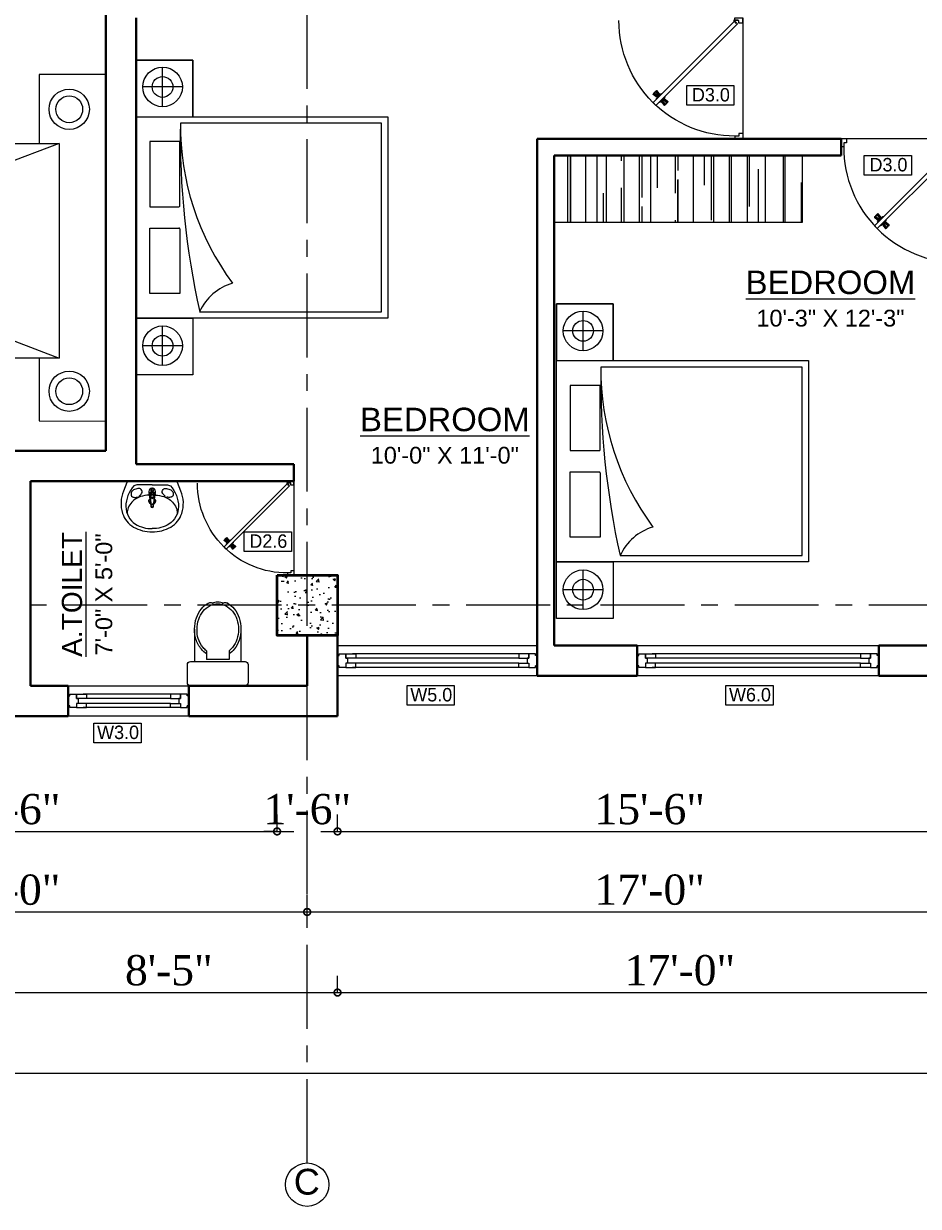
# Model space of a CAD drawing. Header units: inches. Extents: x 5223 to 201172, y -52570 to -12314.
# Drawn here: x 199716.8 to 199983.3, y -52300 to -51947.7 of the extents above; entities that cross this region are included whole.
import ezdxf

# ---------------------------------------------------------------- set-up
doc = ezdxf.new("R2010")
doc.units = ezdxf.units.IN
doc.header["$LTSCALE"] = 20
doc.header["$MEASUREMENT"] = 0
doc.header["$PDMODE"] = 98
doc.linetypes.add('CENTER', pattern=[2, 1.25, -0.25, 0.25, -0.25])
for name, color, linetype, lineweight in [('A FURNITURE', 43, 'Continuous', 5), ('A. WINDOW', 140, 'Continuous', 5), ('CL', 252, 'CENTER', 5), ('column', 1, 'Continuous', 35), ('Dim', 7, 'Continuous', 9), ('Dimention', 77, 'Continuous', 9), ('door', 103, 'Continuous', 9), ('ELE 0.9', 252, 'Continuous', 9), ('FIXT', 34, 'Continuous', 5), ('fur', 44, 'Continuous', 5), ('furniture', 32, 'Continuous', 5), ('Hatrch', 8, 'Continuous', 0), ('leader lines', 191, 'Continuous', 9), ('PUERTAS', 7, 'Continuous', 13), ('T-TEXT', 7, 'Continuous', 13), ('text', 247, 'Continuous', 13), ('Wall', 7, 'Continuous', 30), ('window', 150, 'Continuous', 13)]:
    doc.layers.add(name, color=color, linetype=linetype, lineweight=lineweight)
doc.styles.add('ARIAL', font='romans.shx')
doc.styles.get("Standard").update_dxf_attribs({"font": 'ARIALN.TTF'})
doc.styles.add('Times', font='times.ttf')
doc.dimstyles.new('D100', dxfattribs={"dimtxt": 8, "dimasz": 9, "dimexe": 5, "dimexo": 5, "dimgap": 2, "dimtad": 1, "dimdec": 0, "dimzin": 3, "dimdsep": 46, "dimlunit": 4, "dimtxsty": 'Times', "dimblk": 'DOTSMALL', "dimcen": 0.09, "dimdle": 5, "dimaunit": 1, "dimadec": 3, "dimazin": 0, "dimtfac": 1, "dimtdec": 0, "dimtix": 1, "dimtofl": 0, "dimtmove": 1, "dimatfit": 0, "dimfxl": 1, "dimtolj": 1, "dimtzin": 0, "dimarcsym": 0})

# ---------------------------------------------------------------- blocks, each defined once
blk = doc.blocks.new('COL')
at = {"layer": 'ELE 0.9'}
h = blk.add_hatch(dxfattribs=at)
h.set_pattern_fill('AR-CONC', color=256, style=0)
h.set_pattern_definition([(50, (0, 0), (7.17260183, -0.62752135), [0.75, -8.25]), (355, (0, 0), (-1.38751334, 7.52192134), [0.6, -6.6]), (100.4514, (0.598, -0.052), (5.78509382, 6.89439542), [0.6374019, -7.01142112]), (46.1842, (0, 2), (10.6724105, -1.65519014), [1.125, -12.375]), (96.6356, (0.889, 1.862), (9.34662706, 9.7411787), [0.9561029, -10.51713]), (351.1842, (0, 2), (9.34661945, 9.741186), [0.9, -9.9]), (21, (1, 1.5), (5.96907052, -4.0261889), [0.75, -8.25]), (326, (1, 1.5), (2.43315332, 7.25150045), [0.6, -6.6]), (71.4514, (1.4974, 1.1645), (8.4022263, 3.22530497), [0.6374019, -7.01142112]), (37.5, (0, 0), (0.121598553, 3.32893854), [0, -6.52, 0, -6.7, 0, -6.625]), (7.5, (0, 0), (2.630695374, 3.94411712), [0, -3.82, 0, -6.37, 0, -2.525]), (327.5, (-2.23, 0), (5.33822436, -0.225548717), [0, -2.5, 0, -7.8, 0, -10.35]), (317.5, (-3.23, 0), (5.8318617, 1.00104982), [0, -3.25, 0, -5.18, 0, -7.35])])
h.paths.add_polyline_path([(151149.68, -27522.26), (151149.68, -27540.26), (151167.68, -27540.26), (151167.68, -27522.26)])
at = {"layer": 'column'}
blk.add_lwpolyline([(151149.68, -27522.26), (151167.68, -27522.26), (151167.68, -27540.26)], dxfattribs=at)
blk.add_lwpolyline([(151149.68, -27522.26), (151167.68, -27522.26), (151167.68, -27540.26), (151149.68, -27540.26)], close=True, dxfattribs=at)
blk = doc.blocks.new('3ft')
at = {"layer": 'PUERTAS', "color": 8}
for p, q in [((22.57, 24.94), (21.65, 25.68)), ((22.63, 24.99), (21.69, 25.75)), ((22.74, 25.1), (21.84, 25.9)), ((22.13, 26.28), (21.98, 26.13)), ((22.88, 25.24), (22.01, 26.06)), ((22.13, 26.28), (22.27, 26.42)), ((22.29, 26.41), (22.27, 26.42)), ((23.16, 25.52), (22.34, 26.39)), ((23.3, 25.66), (22.5, 26.56)), ((23.41, 25.77), (22.65, 26.71)), ((22.69, 24.32), (23.02, 24.83)), ((23.46, 25.83), (22.72, 26.75)), ((22.95, 24.96), (22.84, 25.07)), ((22.98, 24.99), (22.86, 25.1)), ((23.03, 25.04), (22.91, 25.15)), ((22.91, 24.53), (23.1, 24.91)), ((23.11, 25.12), (22.99, 25.23)), ((23.13, 24.76), (23.18, 24.99)), ((23.28, 25.3), (23.17, 25.41)), ((23.36, 25.37), (23.25, 25.49)), ((23.31, 24.94), (23.28, 25.08)), ((23.41, 25.43), (23.3, 25.54)), ((23.46, 25.09), (23.32, 25.13)), ((23.44, 25.45), (23.33, 25.56)), ((23.64, 25.27), (23.41, 25.22)), ((23.87, 25.49), (23.49, 25.3)), ((24.08, 25.71), (23.57, 25.38)), ((25.02, 24.77), (24.68, 24.26)), ((23.63, 23.38), (24.14, 23.72)), ((23.84, 23.6), (24.22, 23.79)), ((24.07, 23.82), (24.3, 23.88)), ((24.25, 24), (24.39, 23.97)), ((24.25, 23.26), (24.99, 22.34)), ((24.27, 23.64), (24.38, 23.53)), ((24.3, 23.67), (24.41, 23.56)), ((24.3, 23.32), (25.06, 22.38)), ((24.35, 23.72), (24.46, 23.61)), ((24.4, 24.15), (24.43, 24.01)), ((24.41, 23.43), (25.2, 22.53)), ((24.43, 23.8), (24.54, 23.69)), ((24.58, 24.33), (24.52, 24.1)), ((24.55, 23.57), (25.37, 22.7)), ((24.6, 23.97), (24.72, 23.86)), ((24.8, 24.56), (24.61, 24.18)), ((24.68, 24.05), (24.79, 23.94)), ((24.73, 24.1), (24.85, 23.99)), ((24.76, 24.13), (24.87, 24.02)), ((24.83, 23.85), (25.7, 23.03)), ((24.97, 23.99), (25.87, 23.2)), ((25.08, 24.1), (26.02, 23.34)), ((25.14, 24.15), (26.06, 23.41)), ((25.58, 22.82), (25.43, 22.67)), ((25.58, 22.82), (25.73, 22.97)), ((25.72, 22.98), (25.73, 22.97)), ((0, 0), (36, 0))]:
    blk.add_line(p, q, dxfattribs=at)
at = {"layer": 'PUERTAS', "color": 1}
for p, q in [((21.67, 25.73), (22.17, 26.23)), ((22.49, 24.95), (21.67, 25.61)), ((21.7, 25.82), (22.14, 26.26)), ((21.73, 25.79), (21.7, 25.82)), ((22.58, 26.7), (22.14, 26.26)), ((22.67, 26.73), (22.17, 26.23)), ((22.61, 26.67), (22.58, 26.7)), ((22.6, 24.96), (23.02, 25.38)), ((22.61, 24.25), (22.92, 24.72)), ((22.7, 25.07), (22.71, 25.06)), ((23.45, 25.91), (22.79, 26.73)), ((22.82, 25.06), (23.08, 25.32)), ((22.94, 24.95), (22.83, 25.07)), ((22.92, 24.72), (22.92, 24.72)), ((22.93, 24.94), (23.19, 25.21)), ((22.93, 24.84), (22.93, 24.83)), ((23.44, 25.81), (23.02, 25.38)), ((23.34, 25.58), (23.08, 25.32)), ((23.46, 25.47), (23.19, 25.21)), ((23.33, 25.7), (23.34, 25.69)), ((23.45, 25.46), (23.33, 25.57)), ((23.57, 25.47), (23.57, 25.47)), ((24.15, 25.79), (23.68, 25.48)), ((23.68, 25.48), (23.68, 25.48)), ((24.27, 25.78), (24.26, 25.79)), ((25.1, 24.84), (24.79, 24.38)), ((25.09, 24.96), (25.1, 24.95)), ((22.62, 24.13), (22.61, 24.14)), ((23.44, 23.31), (23.45, 23.3)), ((23.56, 23.3), (24.03, 23.61)), ((24.03, 23.61), (24.03, 23.62)), ((24.14, 23.62), (24.14, 23.62)), ((24.25, 23.62), (24.51, 23.89)), ((24.26, 23.29), (24.69, 23.71)), ((24.26, 23.63), (24.37, 23.52)), ((24.26, 23.18), (24.92, 22.37)), ((24.37, 23.52), (24.63, 23.77)), ((24.37, 23.4), (24.37, 23.4)), ((24.78, 24.15), (24.51, 23.89)), ((24.89, 24.03), (24.63, 23.77)), ((25.11, 24.14), (24.69, 23.71)), ((24.77, 24.14), (24.88, 24.03)), ((24.79, 24.38), (24.78, 24.37)), ((24.78, 24.26), (24.78, 24.26)), ((25, 24.03), (25, 24.03)), ((25.04, 22.36), (25.54, 22.86)), ((25.1, 22.42), (25.13, 22.39)), ((25.13, 22.39), (25.57, 22.83)), ((25.22, 24.14), (26.03, 23.48)), ((26.04, 23.37), (25.54, 22.86)), ((26.01, 23.27), (25.57, 22.83)), ((25.98, 23.3), (26.01, 23.27))]:
    blk.add_line(p, q, dxfattribs=at)
at = {"layer": 'PUERTAS', "color": 2}
for p, q in [((21.99, 26.11), (21.98, 26.13)), ((26.05, 25.92), (25.23, 26.74)), ((25.42, 22.68), (25.43, 22.67))]:
    blk.add_line(p, q, dxfattribs=at)
at = {"layer": 'PUERTAS', "color": 1}
for centre, start, end in [((22.54, 25.01), 231.0764, 315), ((22.73, 26.68), 38.9236, 135), ((22.77, 25.12), 225, 315), ((22.99, 24.89), 135, 219.7428), ((22.87, 24.78), 315, 39.7428), ((23.28, 25.63), 315, 45), ((23.39, 25.86), 315, 38.9236), ((23.51, 25.41), 50.2572, 135), ((23.62, 25.53), 230.2572, 315), ((24.2, 25.73), 45, 135), ((25.04, 24.89), 315, 45), ((22.67, 24.2), 135, 225), ((23.51, 23.36), 225, 315), ((24.09, 23.56), 50.2572, 135), ((24.2, 23.68), 230.2572, 315), ((24.32, 23.23), 135, 218.9236), ((24.42, 23.46), 135, 225), ((24.84, 24.31), 135, 219.7428), ((24.72, 24.21), 315, 39.7428), ((24.94, 23.98), 45, 135), ((24.98, 22.42), 218.9236, 315), ((25.17, 24.08), 51.0764, 135), ((25.98, 23.42), 315, 51.0764)]:
    blk.add_arc(centre, 0.08, start, end, dxfattribs=at)
at = {"layer": 'window'}
for p, q in [((1.01, 2.52), (25.23, 26.74)), ((26.05, 25.92), (1.77, 1.64)), ((0, 2.4), (0, 0)), ((0.72, 2.4), (0, 2.4)), ((1.6, 0), (0, 0)), ((0.72, 1.52), (0.72, 2.44)), ((0.8, 1.52), (0.72, 1.52)), ((0.8, 1.52), (0.8, 2.41)), ((0.8, 1.2), (0.8, 1.52)), ((1.6, 1.2), (0.8, 1.2)), ((1.57, 1.84), (0.94, 2.47)), ((1.63, 1.89), (0.97, 2.55)), ((1.63, 1.89), (1.57, 1.84)), ((1.77, 1.64), (1.57, 1.84)), ((1.6, 0), (1.6, 1.2)), ((34.4, 0), (34.4, 1.2)), ((34.4, 1.2), (35.2, 1.2)), ((34.4, 0), (36, 0)), ((35.2, 1.2), (35.2, 2.4)), ((35.2, 2.4), (36, 2.4)), ((36, 0), (36, 2.4))]:
    blk.add_line(p, q, dxfattribs=at)
for radius in [0.155, 0.0752]:
    blk.add_circle((0.82, 2.56), radius, dxfattribs=at)
blk.add_arc((0.82, 2.56), 34.38, 359.7285, 90.0333, dxfattribs=at)
blk = doc.blocks.new('*U19')
at = {"color": 3}
blk.add_blockref('3ft', (0, 0), dxfattribs=at)
blk = doc.blocks.new('*U20')
at = {"color": 3, "xscale": -1}
blk.add_blockref('3ft', (42, 0), dxfattribs=at)
blk = doc.blocks.new('g.doi1600x2100')
for points in [[(821.9, -498.2), (1288.3, -498.2), (1290.1, 0), (-1290.1, 0), (-1290.1, -498.2), (-778.1, -498.2)], [(-778.1, -1278.2), (-778.1, -348.2), (17.9, -2448.2), (821.9, -348.2), (821.9, -1278.2)], [(-778.1, -348.2), (821.9, -348.2)], [(-778.1, -2448.2), (821.9, -2448.2)]]:
    blk.add_lwpolyline(points)
for points in [[(821.9, -1948.2), (821.9, -1278.2), (1121.9, -1278.2), (1121.9, -2898.2), (-1078.1, -2898.2), (-1078.1, -1278.2), (-778.1, -1278.2), (-778.1, -2448.2), (-453.1, -2448.2), (821.9, -2448.2)], [(821.9, -1948.2), (821.9, -1398.2), (1001.9, -1398.2), (1001.9, -2778.2), (-958.1, -2778.2), (-958.1, -1398.2), (-778.1, -1398.2), (-778.1, -2448.2), (821.9, -2448.2)]]:
    blk.add_lwpolyline(points, close=True)
for centre, radius in [((-1032.1, -273.2), 150), ((-1032.1, -273.2), 100), ((1067.9, -273.2), 150), ((1067.9, -273.2), 100)]:
    blk.add_circle(centre, radius)
blk = doc.blocks.new('TOILTK')
for p, q in [((8.98, 0), (-8.98, 0)), ((-9.98, -1), (-9.98, -6.99)), ((9.98, -6.99), (9.98, -1)), ((-8.98, -7.99), (8.98, -7.99)), ((-7.6, -18.64), (-7.6, -7.99)), ((3.7, -8.66), (-3.7, -8.66)), ((-3.7, -11.49), (-3.7, -8.66)), ((3.7, -11.49), (3.7, -8.66)), ((7.6, -18.64), (7.6, -7.99)), ((-3.25, -27.09), (-3.07, -27.19)), ((3.25, -27.09), (3.07, -27.19))]:
    blk.add_line(p, q)
for points in [[(-3.7, -10.49, 0.072335), (-5.38, -12.03, 0.089665), (-7.16, -15.27, 0.09785), (-7.6, -18.64, 0.081351), (-7, -22.31, 0.089665), (-5.38, -25.26, 0.095836), (-3.07, -27.19, 0.079312)], [(-3.7, -11.49, 0.055189), (-4.81, -12.59, 0.089411), (-6.41, -15.51, 0.097396), (-6.8, -18.54, 0.080942), (-6.26, -21.84, 0.089411), (-4.81, -24.49, 0.104746), (-2.53, -26.34, 0.118951), (0, -26.95, 0.118951), (2.53, -26.34, 0.104746), (4.81, -24.49, 0.089411), (6.26, -21.84, 0.080942), (6.8, -18.54, 0.080942), (6.26, -15.25, 0.089411), (4.81, -12.59, 0.055189), (3.7, -11.49, 0.118951)], [(3.25, -27.09, 0.089115), (5.38, -25.26, 0.089665), (7, -22.31, 0.081351), (7.6, -18.64, 0.081351), (7, -14.98, 0.089665), (5.38, -12.03, 0.072335), (3.7, -10.49, 0.118397)], [(-1.93, -27.21, 0.085299), (0, -27.55, 0.085299), (1.93, -27.21, 0.003669)]]:
    blk.add_lwpolyline(points, format="xyb")
for centre, radius, start, end in [((-8.98, -1), 1, 90, 180), ((8.98, -1), 1, 0, 90), ((-8.98, -6.99), 1, 180, 270), ((8.98, -6.99), 1, 270, 0), ((-2.48, -26.19), 1.16, 239.4682, 330.9911), ((2.48, -26.19), 1.16, 209.0089, 300.5318)]:
    blk.add_arc(centre, radius, start, end)
blk = doc.blocks.new('dvxcbv')
for p, q in [((79270.92, 92034.28), (79206.92, 92034.28)), ((79206.92, 92034.28), (79206.92, 91972.28)), ((79270.92, 92034.28), (79206.92, 92034.28)), ((79206.92, 92034.28), (79206.92, 91954.28)), ((79270.92, 91972.28), (79270.92, 92034.28)), ((79270.92, 91954.28), (79270.92, 92034.28)), ((79208.95, 92032.28), (79268.88, 92032.28)), ((79208.95, 91974.47), (79208.95, 92032.28)), ((79268.88, 92032.28), (79268.88, 91968.35)), ((79206.92, 91972.28), (79188.92, 91972.28)), ((79188.92, 91972.28), (79188.92, 91954.28)), ((79206.92, 91972.28), (79188.92, 91972.28)), ((79188.92, 91972.28), (79188.92, 91954.28)), ((79206.92, 91954.28), (79206.92, 91972.28)), ((79270.92, 91972.28), (79288.92, 91972.28)), ((79288.92, 91972.28), (79270.92, 91972.28)), ((79270.92, 91954.28), (79270.92, 91972.28)), ((79288.92, 91954.28), (79288.92, 91972.28)), ((79288.92, 91972.28), (79288.92, 91954.28)), ((79198.12, 91969.18), (79198.12, 91956.59)), ((79214.78, 91968.14), (79214.78, 91958.62)), ((79235.3, 91968.14), (79214.78, 91968.14)), ((79235.53, 91958.62), (79235.53, 91967.91)), ((79242.3, 91958.62), (79242.3, 91967.91)), ((79242.53, 91968.14), (79263.05, 91968.14)), ((79263.05, 91968.14), (79263.05, 91958.62)), ((79280.36, 91969.18), (79280.36, 91956.59)), ((79191.82, 91962.69), (79204.41, 91962.69)), ((79274.06, 91962.69), (79286.66, 91962.69)), ((79214.78, 91958.62), (79235.53, 91958.62)), ((79263.05, 91958.62), (79242.3, 91958.62)), ((79188.92, 91954.28), (79288.92, 91954.28)), ((79188.92, 91954.28), (79206.92, 91954.28)), ((79206.92, 91954.28), (79270.92, 91954.28)), ((79288.92, 91954.28), (79270.92, 91954.28))]:
    blk.add_line(p, q)
at = {"extrusion": (0, 0, -1)}
for centre, major_axis, start_param, end_param in [((79202.06, 91989.63), (-11.77, 11.77), 2.643035, 3.500356), ((79268.2, 92052.59), (59.57, 59.57), 2.348133, 2.994137), ((79264.85, 92225.36), (-181.75, 181.75), 3.91132, 4.146218), ((79198.12, 91962.69), (-4.45, 4.45), 2.356194490190969, 8.639379797370555), ((79198.12, 91962.69), (-2.33, 2.33), 2.356194490189522, 8.63937979736911), ((79235.3, 91967.91), (-0.164, 0.164), 0.785398, 2.356194), ((79242.53, 91967.91), (0.164, 0.164), 3.926991, 5.497787), ((79280.36, 91962.69), (-4.45, 4.45), 2.356194490190969, 8.639379797370555), ((79280.36, 91962.69), (-2.33, 2.33), 2.356194490189522, 8.63937979736911)]:
    blk.add_ellipse(centre, major_axis=major_axis, ratio=1, start_param=start_param, end_param=end_param, dxfattribs=at)
blk = doc.blocks.new('Frame_w_casement2_p')
for points in [[(-2.5, 0.75), (-2.5, 2), (-5.5, 2), (-5.5, 0.75)], [(-2.5, -0.75), (-2.5, -2), (-5.5, -2), (-5.5, -0.75)]]:
    blk.add_lwpolyline(points, close=True)
blk.add_lwpolyline([(0, 1.5), (0, -1.5), (-0.5, -1.5), (-0.5, -2), (-2.5, -2), (-2.5, -2), (-2.5, -2), (-2.5, -0.75), (-3, -0.75), (-3, 0.75), (-2.5, 0.75), (-2.5, 2), (-2.5, 2), (-0.5, 2), (-0.5, 1.5), (0, 1.5), (-0.5, 1.5)])
blk = doc.blocks.new('2ft6in')
at = {"layer": 'PUERTAS', "color": 8}
for p, q in [((18.81, 20.78), (18.04, 21.4)), ((18.86, 20.83), (18.08, 21.46)), ((18.95, 20.92), (18.2, 21.58)), ((18.44, 21.9), (18.31, 21.77)), ((19.07, 21.03), (18.34, 21.72)), ((18.44, 21.9), (18.56, 22.02)), ((18.58, 22.01), (18.56, 22.02)), ((19.3, 21.26), (18.61, 22)), ((19.42, 21.38), (18.75, 22.14)), ((19.51, 21.48), (18.88, 22.26)), ((18.91, 20.27), (19.19, 20.69)), ((19.55, 21.53), (18.93, 22.3)), ((19.13, 20.8), (19.03, 20.9)), ((19.15, 20.82), (19.05, 20.92)), ((19.09, 20.44), (19.25, 20.76)), ((19.19, 20.87), (19.1, 20.96)), ((19.25, 20.93), (19.16, 21.02)), ((19.28, 20.63), (19.32, 20.83)), ((19.4, 21.08), (19.31, 21.17)), ((19.47, 21.15), (19.38, 21.24)), ((19.43, 20.78), (19.4, 20.9)), ((19.51, 21.19), (19.42, 21.28)), ((19.55, 20.91), (19.43, 20.94)), ((19.53, 21.21), (19.44, 21.3)), ((19.7, 21.06), (19.51, 21.01)), ((19.89, 21.24), (19.58, 21.08)), ((20.07, 21.42), (19.64, 21.15)), ((19.69, 19.49), (20.12, 19.76)), ((19.87, 19.67), (20.18, 19.83)), ((20.06, 19.85), (20.25, 19.9)), ((20.21, 20), (20.33, 19.97)), ((20.21, 19.38), (20.83, 18.61)), ((20.23, 19.7), (20.32, 19.61)), ((20.25, 19.72), (20.34, 19.63)), ((20.25, 19.43), (20.88, 18.65)), ((20.29, 19.76), (20.38, 19.67)), ((20.33, 20.13), (20.36, 20.01)), ((20.34, 19.53), (21, 18.77)), ((20.36, 19.83), (20.45, 19.74)), ((20.48, 20.28), (20.44, 20.08)), ((20.46, 19.64), (21.14, 18.91)), ((20.5, 19.98), (20.6, 19.89)), ((20.67, 20.47), (20.51, 20.15)), ((20.85, 20.64), (20.57, 20.22)), ((20.57, 20.04), (20.66, 19.95)), ((20.61, 20.09), (20.7, 19.99)), ((20.63, 20.11), (20.72, 20.01)), ((20.69, 19.87), (21.42, 19.19)), ((20.81, 19.99), (21.56, 19.33)), ((20.9, 20.08), (21.68, 19.45)), ((20.95, 20.13), (21.72, 19.51)), ((21.32, 19.01), (21.2, 18.89)), ((21.32, 19.01), (21.44, 19.14)), ((21.43, 19.15), (21.44, 19.14)), ((0, 0), (30, 0))]:
    blk.add_line(p, q, dxfattribs=at)
at = {"layer": 'PUERTAS', "color": 1}
for p, q in [((18.06, 21.44), (18.48, 21.86)), ((18.74, 20.79), (18.06, 21.34)), ((18.08, 21.51), (18.45, 21.88)), ((18.11, 21.49), (18.08, 21.51)), ((18.82, 22.25), (18.45, 21.88)), ((18.9, 22.28), (18.48, 21.86)), ((18.84, 22.23), (18.82, 22.25)), ((18.83, 20.8), (19.18, 21.15)), ((18.84, 20.21), (19.1, 20.6)), ((18.85, 20.11), (18.84, 20.12)), ((18.92, 20.89), (18.93, 20.88)), ((19.54, 21.59), (18.99, 22.27)), ((19.02, 20.88), (19.24, 21.1)), ((19.12, 20.8), (19.03, 20.89)), ((19.1, 20.7), (19.11, 20.69)), ((19.1, 20.6), (19.1, 20.6)), ((19.11, 20.79), (19.33, 21.01)), ((19.54, 21.5), (19.18, 21.15)), ((19.45, 21.31), (19.24, 21.1)), ((19.55, 21.22), (19.33, 21.01)), ((19.45, 21.41), (19.45, 21.41)), ((19.54, 21.22), (19.45, 21.31)), ((19.53, 19.43), (19.54, 19.42)), ((19.64, 21.23), (19.64, 21.23)), ((19.64, 19.42), (20.02, 19.67)), ((19.74, 21.24), (19.73, 21.23)), ((20.12, 21.49), (19.74, 21.24)), ((20.02, 19.67), (20.03, 19.68)), ((20.12, 19.68), (20.12, 19.68)), ((20.21, 19.69), (20.43, 19.9)), ((20.22, 21.48), (20.22, 21.49)), ((20.22, 19.41), (20.57, 19.76)), ((20.22, 19.69), (20.31, 19.6)), ((20.22, 19.32), (20.76, 18.64)), ((20.31, 19.6), (20.52, 19.81)), ((20.31, 19.5), (20.31, 19.5)), ((20.65, 20.12), (20.43, 19.9)), ((20.74, 20.03), (20.52, 19.81)), ((20.93, 20.11), (20.57, 19.76)), ((20.64, 20.11), (20.73, 20.02)), ((20.66, 20.31), (20.65, 20.31)), ((20.65, 20.21), (20.65, 20.22)), ((20.91, 20.7), (20.66, 20.31)), ((20.84, 20.02), (20.83, 20.03)), ((20.86, 18.63), (21.28, 19.05)), ((20.91, 20.8), (20.91, 20.79)), ((20.94, 18.66), (21.31, 19.03)), ((21.02, 20.12), (21.7, 19.57)), ((21.7, 19.47), (21.28, 19.05)), ((21.67, 19.4), (21.31, 19.03)), ((21.65, 19.42), (21.67, 19.4)), ((20.91, 18.68), (20.94, 18.66))]:
    blk.add_line(p, q, dxfattribs=at)
at = {"layer": 'PUERTAS', "color": 2}
for p, q in [((18.33, 21.76), (18.31, 21.77)), ((21.71, 21.6), (21.02, 22.28)), ((21.18, 18.9), (21.2, 18.89))]:
    blk.add_line(p, q, dxfattribs=at)
at = {"layer": 'PUERTAS', "color": 1}
for centre, start, end in [((18.78, 20.84), 231.0764, 315), ((18.89, 20.16), 135, 225), ((18.94, 22.23), 38.9236, 135), ((18.97, 20.93), 225, 315), ((19.16, 20.74), 135, 219.7428), ((19.06, 20.65), 315, 39.7428), ((19.4, 21.36), 315, 45), ((19.49, 21.55), 315, 38.9236), ((19.59, 19.47), 225, 315), ((19.6, 21.18), 50.2572, 135), ((19.68, 21.28), 230.2572, 315), ((20.07, 19.63), 50.2572, 135), ((20.17, 21.44), 45, 135), ((20.16, 19.73), 230.2572, 315), ((20.27, 19.36), 135, 218.9236), ((20.35, 19.55), 135, 225), ((20.7, 20.26), 135, 219.7428), ((20.6, 20.17), 315, 39.7428), ((20.78, 19.98), 45, 135), ((20.87, 20.75), 315, 45), ((20.98, 20.07), 51.0764, 135), ((21.65, 19.52), 315, 51.0764), ((20.82, 18.68), 218.9236, 315)]:
    blk.add_arc(centre, 0.0667, start, end, dxfattribs=at)
at = {"layer": 'window'}
for p, q in [((0.84, 2.1), (21.02, 22.28)), ((21.71, 21.6), (1.47, 1.37)), ((0, 2), (0, 0)), ((0.6, 2), (0, 2)), ((1.33, 0), (0, 0)), ((0.6, 1.26), (0.6, 2.04)), ((0.67, 1.26), (0.6, 1.26)), ((0.67, 1.26), (0.67, 2.01)), ((0.67, 1), (0.67, 1.26)), ((1.33, 1), (0.67, 1)), ((1.31, 1.53), (0.79, 2.06)), ((1.36, 1.58), (0.81, 2.12)), ((1.36, 1.58), (1.31, 1.53)), ((1.47, 1.37), (1.31, 1.53)), ((1.33, 0), (1.33, 1)), ((28.67, 0), (28.67, 1)), ((28.67, 1), (29.33, 1)), ((28.67, 0), (30, 0)), ((29.33, 1), (29.33, 2)), ((29.33, 2), (30, 2)), ((30, 0), (30, 2))]:
    blk.add_line(p, q, dxfattribs=at)
for radius in [0.129, 0.0627]:
    blk.add_circle((0.68, 2.14), radius, dxfattribs=at)
blk.add_arc((0.68, 2.14), 28.65, 359.7285, 90.0333, dxfattribs=at)
blk = doc.blocks.new('*U22')
at = {"color": 3, "xscale": -1}
blk.add_blockref('2ft6in', (42, 0), dxfattribs=at)
blk = doc.blocks.new('E')
at = {"layer": 'fur'}
for p, q in [((-50734.79, -225247.83), (-50734.79, -225247.24)), ((-50734.79, -225249.87), (-50734.79, -225249.26))]:
    blk.add_line(p, q, dxfattribs=at)
blk.add_lwpolyline([(-50724.63, -225248.55, -0.136997), (-50726.19, -225254.7, -0.186769), (-50730.71, -225258.35, -0.175283), (-50738.11, -225258.08), (-50740.91, -225256.94, -0.305773), (-50741.21, -225256.51), (-50741.21, -225248.55), (-50741.21, -225240.59, -0.305773), (-50740.91, -225240.16), (-50738.11, -225239.02, -0.175283), (-50730.71, -225238.75, -0.186769), (-50726.19, -225242.4, -0.136997)], format="xyb", close=True, dxfattribs=at)
for points in [[(-50740.17, -225248.55), (-50740.17, -225243.81, -0.123005), (-50739.85, -225242.51, -0.188998), (-50732.94, -225239.84, -0.253182), (-50727.17, -225243, -0.15566), (-50725.67, -225248.55, -0.992442)], [(-50736.78, -225247.54, -0.063766), (-50736.26, -225244.68, -0.149285), (-50734.03, -225241.47, -0.091017), (-50732.07, -225240.44, -0.13567), (-50730.3, -225240.38, 11.129076)], [(-50736.13, -225244.33), (-50736.39, -225244.24, -0.109697), (-50737.32, -225245.07, -0.323693), (-50738.63, -225244.92, -0.126322), (-50738.92, -225244.49, -0.134788), (-50738.96, -225243.82, -0.061666), (-50738.47, -225242.39, -0.216659), (-50737.53, -225241.62, -0.086919), (-50736.79, -225241.55, -0.280276), (-50736.19, -225241.99, -0.116579), (-50736.01, -225243.06, -0.023936), (-50736.09, -225243.75), (-50735.89, -225243.78)], [(-50740.17, -225248.55), (-50740.17, -225253.29, 0.123005), (-50739.85, -225254.59, 0.188998), (-50732.94, -225257.26, 0.253182), (-50727.17, -225254.1, 0.15566), (-50725.67, -225248.55, 0.992442)], [(-50733.31, -225249), (-50733.76, -225249.07, -0.090943), (-50733.99, -225249.15), (-50735.55, -225249.37), (-50736.79, -225249.56), (-50737.97, -225249.68, -0.413838), (-50739.07, -225248.55, -0.413838), (-50737.97, -225247.42), (-50736.79, -225247.53), (-50735.55, -225247.72), (-50733.99, -225247.95, -0.090943), (-50733.76, -225248.02), (-50733.31, -225248.1, -0.482882)], [(-50736.79, -225247.53, 0.462811), (-50737.95, -225248.55, 0.462811), (-50736.79, -225249.56)], [(-50736.87, -225247.72, 0.414214), (-50737.65, -225248.55, 0.685598)], [(-50736.87, -225249.37, -0.414214), (-50737.65, -225248.55, -0.685598)], [(-50736.87, -225247.72), (-50734.11, -225248.1, -0.389882), (-50733.73, -225248.55, -1.391857)], [(-50736.87, -225249.37), (-50734.11, -225249, 0.389882), (-50733.73, -225248.55, 1.391857)], [(-50733.76, -225249.07, 0.245866), (-50733.39, -225248.55, 0.245866), (-50733.76, -225248.02)], [(-50733.31, -225248.1), (-50733.03, -225248.13, -0.409667), (-50732.65, -225248.55, -0.409667), (-50733.03, -225248.96), (-50733.31, -225249)], [(-50733.31, -225248.1, -0.389882), (-50732.93, -225248.55, -0.230616), (-50733.08, -225248.9, -0.146126), (-50733.31, -225249)], [(-50736.13, -225252.76), (-50736.39, -225252.86, 0.109697), (-50737.32, -225252.03, 0.323693), (-50738.63, -225252.18, 0.126322), (-50738.92, -225252.61, 0.134788), (-50738.96, -225253.28, 0.061666), (-50738.47, -225254.71, 0.216659), (-50737.53, -225255.48, 0.086919), (-50736.79, -225255.55, 0.280276), (-50736.19, -225255.11, 0.116579), (-50736.01, -225254.04, 0.023936), (-50736.09, -225253.35), (-50735.89, -225253.32)], [(-50736.78, -225249.56, 0.06387), (-50736.26, -225252.41, 0.149285), (-50734.03, -225255.63, 0.091017), (-50732.07, -225256.66, 0.13567), (-50730.3, -225256.72, -11.129076)]]:
    blk.add_lwpolyline(points, format="xyb", dxfattribs=at)
for centre, radius in [((-50738.5, -225248.55), 0.535), ((-50738.5, -225248.55), 0.334), ((-50736.38, -225248.55), 0.713), ((-50736.38, -225248.55), 0.45)]:
    blk.add_circle(centre, radius, dxfattribs=at)
for radius, start, end in [(1.12, 29.8074, 132.4144), (0.844, 49.5633, 114.0223), (1.12, 226.7931, 331.1319), (0.844, 244.4623, 311.9521)]:
    blk.add_arc((-50734.79, -225248.55), radius, start, end, dxfattribs=at)
blk = doc.blocks.new('_DotSmall')
at = {"layer": 'Dimention', "color": 0, "const_width": 0.5}
blk.add_lwpolyline([(-0.0625, 0, 1), (0.0625, 0, 1)], format="xyb", close=True, dxfattribs=at)
blk = doc.blocks.new('*D232')
at = {"layer": 'Defpoints', "color": 0, "transparency": 16777216}
for p in [(199630.31, -52188.33), (199792.31, -52188.33), (199792.31, -52188.33)]:
    blk.add_point(p, dxfattribs=at)
at = {"layer": 'Dim', "color": 0, "lineweight": 5, "transparency": 16777216}
for p, q in [((199630.31, -52188.33), (199630.31, -52183.33)), ((199792.31, -52188.33), (199792.31, -52183.33)), ((199625.31, -52188.33), (199797.31, -52188.33))]:
    blk.add_line(p, q, dxfattribs=at)
at = {"layer": 'Dim', "color": 0, "lineweight": 5, "transparency": 16777216, "xscale": 4, "yscale": 4, "zscale": 4, "rotation": 180}
blk.add_blockref('_DotSmall', (199630.31, -52188.33), dxfattribs=at)
at = {"layer": 'Dim', "color": 0, "lineweight": 5, "transparency": 16777216, "xscale": 4, "yscale": 4, "zscale": 4}
blk.add_blockref('_DotSmall', (199792.31, -52188.33), dxfattribs=at)
at = {"layer": 'Dim', "color": 0, "transparency": 16777216, "insert": (199711.31, -52181.75), "char_height": 9, "attachment_point": 5, "style": 'Times'}
blk.add_mtext('\\A1;13\'-6"', dxfattribs=at)
blk = doc.blocks.new('*D233')
at = {"layer": 'Defpoints', "color": 0, "transparency": 16777216}
for p in [(199792.31, -52188.33), (199810.31, -52188.33), (199810.31, -52188.33)]:
    blk.add_point(p, dxfattribs=at)
at = {"layer": 'Dim', "color": 0, "lineweight": 5, "transparency": 16777216}
for p, q in [((199792.31, -52188.33), (199792.31, -52183.33)), ((199810.31, -52188.33), (199810.31, -52183.33)), ((199792.31, -52188.33), (199788.31, -52188.33)), ((199810.31, -52188.33), (199814.31, -52188.33))]:
    blk.add_line(p, q, dxfattribs=at)
at = {"layer": 'Dim', "color": 0, "lineweight": 5, "transparency": 16777216, "xscale": 4, "yscale": 4, "zscale": 4}
blk.add_blockref('_DotSmall', (199792.31, -52188.33), dxfattribs=at)
at = {"layer": 'Dim', "color": 0, "lineweight": 5, "transparency": 16777216, "xscale": 4, "yscale": 4, "zscale": 4, "rotation": 180}
blk.add_blockref('_DotSmall', (199810.31, -52188.33), dxfattribs=at)
at = {"layer": 'Dim', "color": 0, "transparency": 16777216, "insert": (199801.31, -52181.75), "char_height": 9, "attachment_point": 5, "style": 'Times'}
blk.add_mtext('\\A1;1\'-6"', dxfattribs=at)
blk = doc.blocks.new('*D234')
at = {"layer": 'Defpoints', "color": 0, "transparency": 16777216}
for p in [(199810.31, -52188.33), (199996.31, -52188.33), (199996.31, -52188.33)]:
    blk.add_point(p, dxfattribs=at)
at = {"layer": 'Dim', "color": 0, "lineweight": 5, "transparency": 16777216}
for p, q in [((199810.31, -52188.33), (199810.31, -52183.33)), ((199996.31, -52188.33), (199996.31, -52183.33)), ((199805.31, -52188.33), (200001.31, -52188.33))]:
    blk.add_line(p, q, dxfattribs=at)
at = {"layer": 'Dim', "color": 0, "lineweight": 5, "transparency": 16777216, "xscale": 4, "yscale": 4, "zscale": 4, "rotation": 180}
blk.add_blockref('_DotSmall', (199810.31, -52188.33), dxfattribs=at)
at = {"layer": 'Dim', "color": 0, "lineweight": 5, "transparency": 16777216, "xscale": 4, "yscale": 4, "zscale": 4}
blk.add_blockref('_DotSmall', (199996.31, -52188.33), dxfattribs=at)
at = {"layer": 'Dim', "color": 0, "transparency": 16777216, "insert": (199903.31, -52181.75), "char_height": 9, "attachment_point": 5, "style": 'Times'}
blk.add_mtext('\\A1;15\'-6"', dxfattribs=at)
blk = doc.blocks.new('*D150')
at = {"layer": 'Defpoints', "color": 0, "transparency": 16777216}
for p in [(199621.31, -52212.33), (199801.27, -52212.33), (199801.27, -52212.33)]:
    blk.add_point(p, dxfattribs=at)
at = {"layer": 'Dim', "color": 0, "lineweight": 5, "transparency": 16777216}
for p, q in [((199621.31, -52212.33), (199621.31, -52207.33)), ((199801.27, -52212.33), (199801.27, -52207.33)), ((199616.31, -52212.33), (199806.27, -52212.33))]:
    blk.add_line(p, q, dxfattribs=at)
at = {"layer": 'Dim', "color": 0, "lineweight": 5, "transparency": 16777216, "xscale": 4, "yscale": 4, "zscale": 4, "rotation": 180}
blk.add_blockref('_DotSmall', (199621.31, -52212.33), dxfattribs=at)
at = {"layer": 'Dim', "color": 0, "lineweight": 5, "transparency": 16777216, "xscale": 4, "yscale": 4, "zscale": 4}
blk.add_blockref('_DotSmall', (199801.27, -52212.33), dxfattribs=at)
at = {"layer": 'Dim', "color": 0, "transparency": 16777216, "insert": (199711.29, -52205.75), "char_height": 9, "attachment_point": 5, "style": 'Times'}
blk.add_mtext('\\A1;15\'-0"', dxfattribs=at)
blk = doc.blocks.new('*D151')
at = {"layer": 'Defpoints', "color": 0, "transparency": 16777216}
for p in [(199801.27, -52212.33), (200005.31, -52212.33), (200005.31, -52212.33)]:
    blk.add_point(p, dxfattribs=at)
at = {"layer": 'Dim', "color": 0, "lineweight": 5, "transparency": 16777216}
for p, q in [((199801.27, -52212.33), (199801.27, -52207.33)), ((200005.31, -52212.33), (200005.31, -52207.33)), ((199796.27, -52212.33), (200010.31, -52212.33))]:
    blk.add_line(p, q, dxfattribs=at)
at = {"layer": 'Dim', "color": 0, "lineweight": 5, "transparency": 16777216, "xscale": 4, "yscale": 4, "zscale": 4, "rotation": 180}
blk.add_blockref('_DotSmall', (199801.27, -52212.33), dxfattribs=at)
at = {"layer": 'Dim', "color": 0, "lineweight": 5, "transparency": 16777216, "xscale": 4, "yscale": 4, "zscale": 4}
blk.add_blockref('_DotSmall', (200005.31, -52212.33), dxfattribs=at)
at = {"layer": 'Dim', "color": 0, "transparency": 16777216, "insert": (199903.29, -52205.74), "char_height": 9, "attachment_point": 5, "style": 'Times'}
blk.add_mtext('\\A1;17\'-0"', dxfattribs=at)
blk = doc.blocks.new('*D156')
at = {"layer": 'Defpoints', "color": 0, "transparency": 16777216}
for p in [(199709.81, -52236.33), (199810.31, -52236.33), (199810.31, -52236.33)]:
    blk.add_point(p, dxfattribs=at)
at = {"layer": 'Dim', "color": 0, "lineweight": 5, "transparency": 16777216}
for p, q in [((199709.81, -52236.33), (199709.81, -52231.33)), ((199810.31, -52236.33), (199810.31, -52231.33)), ((199704.81, -52236.33), (199815.31, -52236.33))]:
    blk.add_line(p, q, dxfattribs=at)
at = {"layer": 'Dim', "color": 0, "lineweight": 5, "transparency": 16777216, "xscale": 4, "yscale": 4, "zscale": 4, "rotation": 180}
blk.add_blockref('_DotSmall', (199709.81, -52236.33), dxfattribs=at)
at = {"layer": 'Dim', "color": 0, "lineweight": 5, "transparency": 16777216, "xscale": 4, "yscale": 4, "zscale": 4}
blk.add_blockref('_DotSmall', (199810.31, -52236.33), dxfattribs=at)
at = {"layer": 'Dim', "color": 0, "transparency": 16777216, "insert": (199760.06, -52229.75), "char_height": 9, "attachment_point": 5, "style": 'Times'}
blk.add_mtext('\\A1;8\'-5"', dxfattribs=at)
blk = doc.blocks.new('*D157')
at = {"layer": 'Defpoints', "color": 0, "transparency": 16777216}
for p in [(199810.31, -52236.33), (200014.31, -52236.33), (200014.31, -52236.33)]:
    blk.add_point(p, dxfattribs=at)
at = {"layer": 'Dim', "color": 0, "lineweight": 5, "transparency": 16777216}
for p, q in [((199810.31, -52236.33), (199810.31, -52231.33)), ((200014.31, -52236.33), (200014.31, -52231.33)), ((199805.31, -52236.33), (200019.31, -52236.33))]:
    blk.add_line(p, q, dxfattribs=at)
at = {"layer": 'Dim', "color": 0, "lineweight": 5, "transparency": 16777216, "xscale": 4, "yscale": 4, "zscale": 4, "rotation": 180}
blk.add_blockref('_DotSmall', (199810.31, -52236.33), dxfattribs=at)
at = {"layer": 'Dim', "color": 0, "lineweight": 5, "transparency": 16777216, "xscale": 4, "yscale": 4, "zscale": 4}
blk.add_blockref('_DotSmall', (200014.31, -52236.33), dxfattribs=at)
at = {"layer": 'Dim', "color": 0, "transparency": 16777216, "insert": (199912.31, -52229.74), "char_height": 9, "attachment_point": 5, "style": 'Times'}
blk.add_mtext('\\A1;17\'-0"', dxfattribs=at)
blk = doc.blocks.new('*D165')
at = {"layer": 'Defpoints', "color": 0, "transparency": 16777216}
for p in [(199612.31, -52260.33), (200566.31, -52260.33), (200566.31, -52260.33)]:
    blk.add_point(p, dxfattribs=at)
at = {"layer": 'Dim', "color": 0, "lineweight": 5, "transparency": 16777216}
for p, q in [((199612.31, -52260.33), (199612.31, -52255.33)), ((200566.31, -52260.33), (200566.31, -52255.33)), ((199607.31, -52260.33), (200571.31, -52260.33))]:
    blk.add_line(p, q, dxfattribs=at)
at = {"layer": 'Dim', "color": 0, "lineweight": 5, "transparency": 16777216, "xscale": 4, "yscale": 4, "zscale": 4, "rotation": 180}
blk.add_blockref('_DotSmall', (199612.31, -52260.33), dxfattribs=at)
at = {"layer": 'Dim', "color": 0, "lineweight": 5, "transparency": 16777216, "xscale": 4, "yscale": 4, "zscale": 4}
blk.add_blockref('_DotSmall', (200566.31, -52260.33), dxfattribs=at)
at = {"layer": 'Dim', "color": 0, "transparency": 16777216, "insert": (200089.31, -52253.74), "char_height": 9, "attachment_point": 5, "style": 'Times'}
blk.add_mtext('\\A1;79\'-6"', dxfattribs=at)

msp = doc.modelspace()

# ---------------------------------------------------------------- hatches: boundary and pattern name
at = {"layer": 'Hatrch'}
h = msp.add_hatch(dxfattribs=at)
h.set_pattern_fill('AR-RROOF', color=256, scale=8, angle=90, style=0)
h.set_pattern_definition([(90.0000007, (12151.656, -7410.209), (-8.0000002, 17.5999999), [120, -16, 40, -8]), (90.000001, (12147.656, -7399.569), (-10.6399999, -8.00000013), [24, -2.64, 48, -6]), (90.0000007, (12144.856, -7406.209), (-5.36000051, 41.59999993), [64, -11.2, 32, -8])])
h.paths.add_polyline_path([(199874.81, -51986.96), (199874.81, -52006.96), (199948.68, -52006.96), (199948.68, -51986.96)])

# ---------------------------------------------------------------- linework, layer by layer
at = {"layer": 'A. WINDOW'}
for p, q in [((199864.31, -52135.46), (199814.79, -52135.46)), ((199864.31, -52136.71), (199814.79, -52136.71)), ((199966.06, -52135.46), (199904.04, -52135.46)), ((199966.06, -52136.71), (199904.04, -52136.71)), ((199864.31, -52138.21), (199814.79, -52138.21)), ((199864.31, -52139.46), (199814.79, -52139.46)), ((199966.06, -52138.21), (199904.04, -52138.21)), ((199966.06, -52139.46), (199904.04, -52139.46)), ((199760.56, -52147.46), (199734.54, -52147.46)), ((199760.56, -52148.71), (199734.54, -52148.71)), ((199760.56, -52150.21), (199734.54, -52150.21)), ((199760.56, -52151.46), (199734.54, -52151.46))]:
    msp.add_line(p, q, dxfattribs=at)
for points in [[(199810.31, -52132.96), (199869.81, -52132.96), (199869.81, -52141.96), (199810.31, -52141.96)], [(199899.56, -52132.96), (199971.56, -52132.96), (199971.56, -52141.96), (199899.56, -52141.96)], [(199730.06, -52144.96), (199766.06, -52144.96), (199766.06, -52153.96), (199730.06, -52153.96)]]:
    msp.add_lwpolyline(points, close=True, dxfattribs=at)
at = {"layer": 'CL'}
for p, q in [((199801.27, -52287.1), (199801.27, -51212.26)), ((200713.63, -52120.96), (199441.36, -52120.96))]:
    msp.add_line(p, q, dxfattribs=at)
at = {"layer": 'furniture'}
for p, q in [((199948.68, -51986.96), (199948.68, -52006.96)), ((199948.68, -52006.96), (199874.81, -52006.96))]:
    msp.add_line(p, q, dxfattribs=at)
at = {"layer": 'leader lines'}
msp.add_circle((199801.27, -52293.57), 6.46, dxfattribs=at)
at = {"layer": 'T-TEXT', "lineweight": 9}
for points in [[(199928.39, -51972), (199914.34, -51972), (199914.34, -51966.11), (199928.39, -51966.11)], [(199981.3, -51992.83), (199967.24, -51992.83), (199967.24, -51986.94), (199981.3, -51986.94)], [(199796.56, -52104.97), (199782.5, -52104.97), (199782.5, -52099.08), (199796.56, -52099.08)], [(199845.1, -52150.75), (199831.04, -52150.75), (199831.04, -52144.85), (199845.1, -52144.85)], [(199940.04, -52150.75), (199925.98, -52150.75), (199925.98, -52144.85), (199940.04, -52144.85)], [(199751.8, -52161.95), (199737.74, -52161.95), (199737.74, -52156.06), (199751.8, -52156.06)]]:
    msp.add_lwpolyline(points, close=True, dxfattribs=at)
at = {"layer": 'Wall'}
for p, q in [((199741.31, -52074.96), (199741.31, -51936.96)), ((199750.31, -52078.96), (199750.31, -51945.96)), ((199869.81, -51981.96), (199960.31, -51981.96)), ((199869.81, -51981.96), (199869.81, -52141.96)), ((199960.31, -51986.96), (199960.31, -51981.96)), ((199874.81, -51986.96), (199960.31, -51986.96)), ((199874.81, -51986.96), (199874.81, -52132.96)), ((199709.81, -52074.96), (199741.31, -52074.96)), ((199750.31, -52078.96), (199797.31, -52078.96)), ((199797.31, -52083.96), (199797.31, -52078.96)), ((199718.81, -52083.96), (199750.31, -52083.96)), ((199718.81, -52083.96), (199718.81, -52144.96)), ((199750.31, -52083.96), (199750.31, -52083.96)), ((199750.31, -52083.96), (199797.31, -52083.96)), ((199801.31, -52129.96), (199801.31, -52144.96)), ((199810.31, -52129.96), (199810.31, -52153.96)), ((199874.81, -52132.96), (199899.56, -52132.96)), ((199899.56, -52132.96), (199899.56, -52141.96)), ((199971.56, -52132.96), (199996.31, -52132.96)), ((199971.56, -52132.96), (199971.56, -52141.96)), ((199718.81, -52144.96), (199730.06, -52144.96)), ((199730.06, -52144.96), (199730.06, -52153.96)), ((199766.06, -52144.96), (199801.31, -52144.96)), ((199766.06, -52144.96), (199766.06, -52153.96)), ((199869.81, -52141.96), (199899.56, -52141.96)), ((199971.56, -52141.96), (200014.31, -52141.96)), ((199709.81, -52153.96), (199730.06, -52153.96)), ((199766.06, -52153.96), (199810.31, -52153.96))]:
    msp.add_line(p, q, dxfattribs=at)

# ---------------------------------------------------------------- block references
at = {"layer": 'A FURNITURE'}
for name, p, xscale, yscale, zscale, rotation in [('g.doi1600x2100', (199741.31, -52014.47), 0.03999999999359716, 0.03999999999359716, 0.03999999999359716, 270.0000007034878), ('E', (-2968.6, -97751.22), -0.9000000000232832, 0.8999999999127795, 0.9, 90.000000703372)]:
    msp.add_blockref(name, p, dxfattribs=dict(at, xscale=xscale, yscale=yscale, zscale=zscale, rotation=rotation))
at = {"layer": 'A. WINDOW', "rotation": 179.9999956244101}
for p in [(199810.31, -52137.46), (199899.56, -52137.46), (199730.06, -52149.46)]:
    msp.add_blockref('Frame_w_casement2_p', p, dxfattribs=at)
at = {"layer": 'A. WINDOW', "xscale": -1, "rotation": 180.00000437559}
for p in [(199869.81, -52137.46), (199971.56, -52137.46), (199766.06, -52149.46)]:
    msp.add_blockref('Frame_w_casement2_p', p, dxfattribs=at)
at = {"layer": 'door', "xscale": -1}
for name, p, rotation in [('*U19', (199931.09, -51945.96), 90.00000070343572), ('*U20', (199954.31, -51981.96), 180.0000007036963)]:
    msp.add_blockref(name, p, dxfattribs=dict(at, rotation=rotation))
at = {"layer": 'door', "xscale": 0.9333150469910834, "yscale": 0.9333150469910834, "zscale": 0.9333150469910834, "rotation": 90.00000070372492}
msp.add_blockref('*U22', (199797.31, -52123.16), dxfattribs=at)
at = {"layer": 'ELE 0.9', "rotation": 1.659189019570969e-07}
msp.add_blockref('COL', (48642.63, -24589.7), dxfattribs=at)
at = {"layer": 'FIXT', "lineweight": 0, "extrusion": (0, 0, -1), "xscale": 0.9075975166615621, "yscale": 0.9075975166615621, "zscale": -0.9075975167189404, "rotation": 180.0000078287246}
msp.add_blockref('TOILTK', (-199774.64, -52144.96), dxfattribs=at)
at = {"layer": 'furniture', "xscale": -0.9375000001455193, "yscale": 0.9375000001455192, "zscale": 0.9375000001500666}
for p, rotation in [((113543.17, -126291.88), 270.0000007008059), ((113668.43, -126364.55), 270.0000007025845)]:
    msp.add_blockref('dvxcbv', p, dxfattribs=dict(at, rotation=rotation))

# ---------------------------------------------------------------- texts
at = {"layer": 'T-TEXT', "ltscale": 0.5, "char_height": 7, "attachment_point": 5}
for s, insert, rotation in [('{\\fArial|b0|i0|c0|p34;\\L\\C7;BEDROOM\\H0.7143x;\\P\\l10\'-3" X 12\'-3"}', (199957.16, -52029.61), 0), ('{\\fArial|b0|i0|c0|p34;\\L\\C7;BEDROOM\\H0.7143x;\\P\\l10\'-0" X 11\'-0"}', (199842.28, -52070.46), 0), ('{\\fArial|b0|i0|c0|p34;\\H0.8571x;\\L\\C7;A.TOILET\\P\\H0.8334x;\\l7\'-0" X 5\'-0"}', (199735.73, -52117.72), 90)]:
    msp.add_mtext(s, dxfattribs=dict(at, insert=insert, rotation=rotation))
at = {"layer": 'text', "char_height": 4, "attachment_point": 2, "style": 'ARIAL'}
for s, insert in [('{\\fCentury Gothic|b0|i0|c0|p34;D3.0}', (199921.54, -51966.86)), ('{\\fCentury Gothic|b0|i0|c0|p34;D3.0}', (199974.44, -51987.69)), ('{\\fCentury Gothic|b0|i0|c0|p34;D2.6}', (199789.7, -52099.83)), ('{\\fCentury Gothic|b0|i0|c0|p34;W5.0}', (199838.24, -52145.6)), ('{\\fCentury Gothic|b0|i0|c0|p34;W6.0}', (199933.18, -52145.6)), ('{\\fCentury Gothic|b0|i0|c0|p34;W3.0}', (199744.94, -52156.81))]:
    msp.add_mtext(s, dxfattribs=dict(at, insert=insert))
at = {"layer": 'text', "insert": (199801.16, -52292.75), "char_height": 7.68, "attachment_point": 5, "rotation": 360}
msp.add_mtext('{\\fArial Baltic|b0|i0|c0|p34;C}', dxfattribs=at)

# ---------------------------------------------------------------- dimensions: what is measured, and where the dimension line sits
at = {"layer": 'Dim'}
for base, p1, p2, picture, middle in [((199792.31, -52188.33), (199630.31, -52188.33), (199792.31, -52188.33), '*D232', (199711.31, -52181.75)), ((199810.31, -52188.33), (199792.31, -52188.33), (199810.31, -52188.33), '*D233', (199801.31, -52181.75)), ((199996.31, -52188.33), (199810.31, -52188.33), (199996.31, -52188.33), '*D234', (199903.31, -52181.75)), ((199801.27, -52212.33), (199621.31, -52212.33), (199801.27, -52212.33), '*D150', (199711.29, -52205.75)), ((200005.31, -52212.33), (199801.27, -52212.33), (200005.31, -52212.33), '*D151', (199903.29, -52205.74)), ((199810.30827473, -52236.3288747), (199709.80827459, -52236.3288747), (199810.30827473, -52236.3288747), '*D156', (199760.05827466, -52229.7510088)), ((200014.31, -52236.33), (199810.31, -52236.33), (200014.31, -52236.33), '*D157', (199912.31, -52229.74)), ((200566.31, -52260.33), (199612.31, -52260.33), (200566.31, -52260.33), '*D165', (200089.31, -52253.74))]:
    dim = msp.add_linear_dim(base=base, p1=p1, p2=p2, dimstyle='D100', override={"dimtxt": 9, "dimasz": 4, "dimfxl": 3, "dimfxlon": 1, "dimlwd": 5, "dimlwe": 5}, dxfattribs=at)
    dim.commit()
    dim.dimension.update_dxf_attribs({"geometry": picture, "text_midpoint": middle})

doc.saveas('drawing.dxf')
